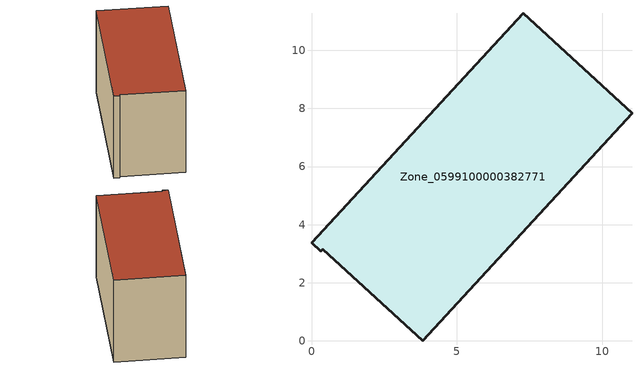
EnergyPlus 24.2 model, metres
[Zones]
Zone_0599100000382771
 floor ground (C_G): 0.39,3.16 0.31,3.08 0,3.37 7.28,11.28 11.03,7.84 3.83,0 z0
 wall outside (C_F): 7.28,11.28 0,3.37 0.31,3.08 0.39,3.16 3.83,0 11.03,7.84 7.28,11.28 z0:6.97
 roof outside (C_R): 3.83,0 11.03,7.84 7.28,11.28 0,3.37 0.31,3.08 0.39,3.16 z6.97
[BUILDING]
Pand.0599100000382771: North Axis=0; Terrain=City; Loads Convergence Tolerance Value=0.04; Temperature Convergence Tolerance Value=0.4; Solar Distribution=FullExterior; Maximum Number of Warmup Days=25; Minimum Number of Warmup Days=1
[Site:Location]
Rotterdam.The.Hague.AP_ZH_NLD Design_Conditions: Latitude=51.96; Longitude=4.45; Time Zone=1; Elevation=-4.5
[SITE:GROUNDTEMPERATURE:BUILDINGSURFACE]
18, 18, 18, 18, 18, 18, 18, 18, 18, 18, 18, 18
[MATERIAL] Thermal Absorptance=0.9; Solar Absorptance=0.7; Visible Absorptance=0.7
Name | Roughness | Thickness | Conductivity | Density | Specific Heat
G.TI.1992-2005 | MediumSmooth | 0.15 | 0.06 | 540 | 1210
F.TI.1992-2005 | Rough | 0.3 | 0.12 | 1920 | 840
R.TI.1992-2005 | MediumRough | 0.2 | 0.08 | 1500 | 1000
[CONSTRUCTION]
C_G: G.TI.1992-2005
C_F: F.TI.1992-2005
C_R: R.TI.1992-2005
[ZONE]
Zone_0599100000382771: Type=1; Multiplier=1; Ceiling Height=Autocalculate; Volume=Autocalculate; Floor Area=autocalculate; Part of Total Floor Area=Yes
[ZONEINFILTRATION:DESIGNFLOWRATE]
Infil_Zone_0599100000382771: Zone or ZoneList or Space or SpaceList=Zone_0599100000382771; Schedule=AlwaysOn; Design Flow Rate Calculation Method=Flow/Area; Flow Rate per Floor Area=0.0015; Constant Term Coefficient=1; Temperature Term Coefficient=0; Velocity Term Coefficient=0; Velocity Squared Term Coefficient=0
[HVACTEMPLATE:ZONE:IDEALLOADSAIRSYSTEM]
Zone_0599100000382771: Maximum Heating Supply Air Temperature=50; Minimum Cooling Supply Air Temperature=13; Maximum Heating Supply Air Humidity Ratio=0.0156; Minimum Cooling Supply Air Humidity Ratio=0.0077; Heating Limit=NoLimit; Cooling Limit=NoLimit; Dehumidification Control Type=ConstantSensibleHeatRatio; Cooling Sensible Heat Ratio=0.7; Dehumidification Setpoint=60; Humidification Control Type=None; Humidification Setpoint=30; Outdoor Air Method=None; Outdoor Air Flow Rate per Person=0.00944; Outdoor Air Flow Rate per Zone Floor Area=0; Outdoor Air Flow Rate per Zone=0; Demand Controlled Ventilation Type=None; Outdoor Air Economizer Type=NoEconomizer; Heat Recovery Type=None; Sensible Heat Recovery Effectiveness=0.7; Latent Heat Recovery Effectiveness=0.65
[ZONECONTROL:THERMOSTAT]
ThermostatControl_Zone_0599100000382771: Zone or ZoneList=Zone_0599100000382771; Control Type Schedule=DualSetpointControlType; Control 1=Thermostat_Zone_0599100000382771; Temperature Difference Between Cutout And Setpoint=0
[THERMOSTATSETPOINT:DUALSETPOINT]
Thermostat_Zone_0599100000382771: Heating Setpoint Temperature Schedule=HeatingSetpoint_Zone_0599100000382771; Cooling Setpoint Temperature Schedule=CoolingSetpoint_Zone_0599100000382771
[SCHEDULE:COMPACT]
HeatingSetpoint_Zone_0599100000382771: Through: 12/31, For: AllDays, Until: 24:00, 21
CoolingSetpoint_Zone_0599100000382771: Through: 12/31, For: AllDays, Until: 24:00, 24
DualSetpointControlType: Through: 12/31, For: AllDays, Until: 24:00, 4
AlwaysOn: Through: 12/31, For: AllDays, Until: 24:00, 1
